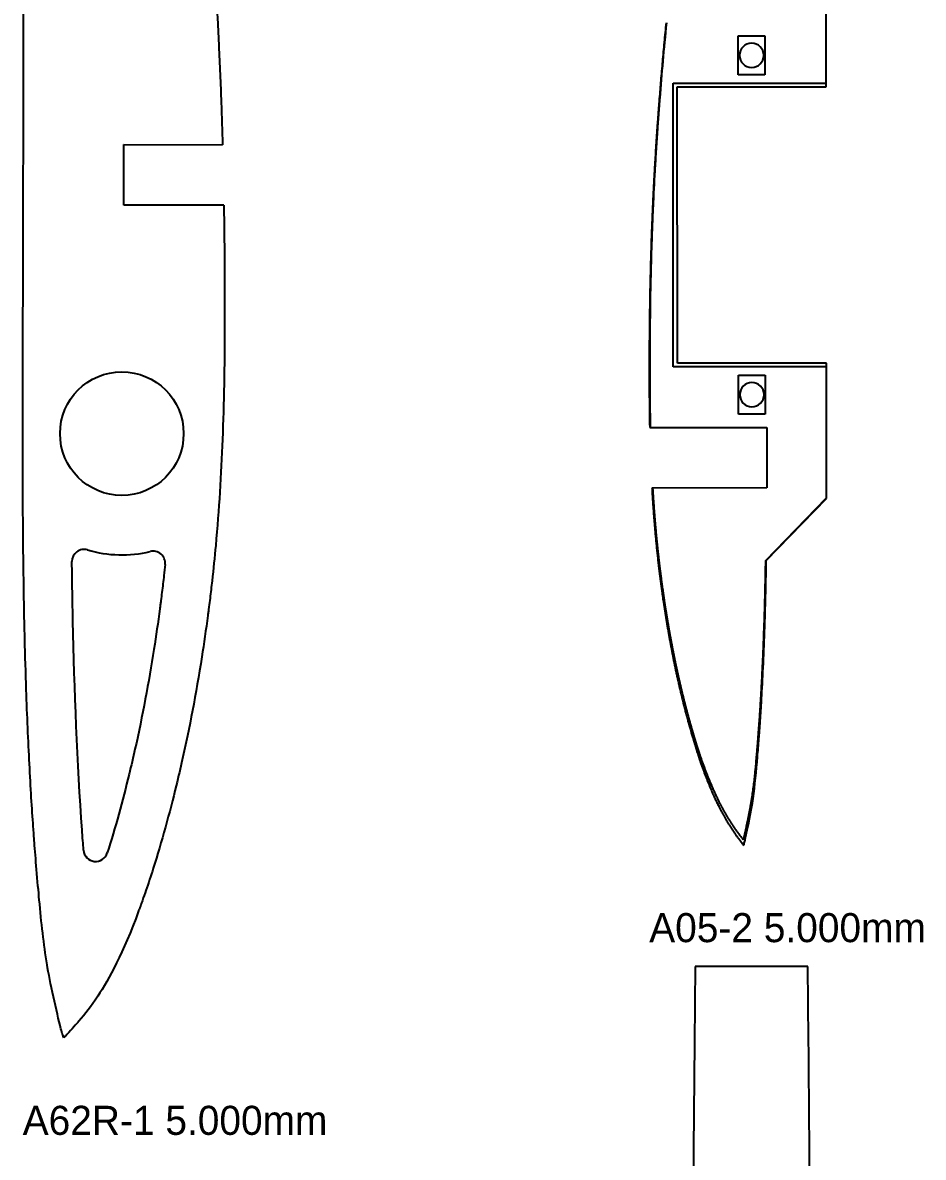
# Model space of a CAD drawing. Header units: millimetres. Extents: x 0 to 1220, y 0 to 2440.
# Drawn here: x 213.5 to 287.9, y 884.2 to 977.9 of the extents above; entities that cross this region are included whole.
import ezdxf

# ---------------------------------------------------------------- set-up
doc = ezdxf.new("R2010")
doc.units = ezdxf.units.MM
for name, color, linetype in [('CUT', 1, 'Continuous'), ('LABELS_NONCUT', 3, 'Continuous'), ('SANDING_GUIDE_NONCUT', 5, 'Continuous')]:
    doc.layers.add(name, color=color, linetype=linetype)

msp = doc.modelspace()

# ---------------------------------------------------------------- linework, layer by layer
at = {"layer": 'CUT'}
for p, q in [((279.861, 972.874, 0), (279.851, 984.331, 0)), ((272.604, 973.574, 0), (272.604, 976.774, 0)), ((272.604, 976.774, 0), (274.804, 976.774, 0)), ((274.804, 976.774, 0), (274.804, 973.574, 0)), ((267.218, 949.474, 0), (267.218, 972.874, 0)), ((267.218, 972.874, 0), (279.861, 972.874, 0)), ((274.804, 973.574, 0), (272.604, 973.574, 0)), ((221.876, 962.81, 0), (221.88, 967.81, 0)), ((221.88, 967.81, 0), (230.037, 967.804, 0)), ((230.143, 962.804, 0), (221.876, 962.81, 0)), ((279.88, 949.474, 0), (267.218, 949.474, 0)), ((279.889, 938.603, 0), (279.88, 949.474, 0)), ((272.628, 945.574, 0), (272.628, 948.774, 0)), ((272.628, 948.774, 0), (274.828, 948.774, 0)), ((274.828, 948.774, 0), (274.828, 945.574, 0)), ((274.828, 945.574, 0), (272.628, 945.574, 0)), ((265.297, 944.467, 0), (274.971, 944.475, 0)), ((274.971, 944.475, 0), (274.975, 939.475, 0)), ((274.975, 939.475, 0), (265.479, 939.467, 0)), ((274.918, 933.501, 0), (279.889, 938.603, 0)), ((269.05, 900, 0), (268.98, 893.724, 0)), ((278.359, 900, 0), (269.05, 900, 0)), ((278.409, 893.941, 0), (278.359, 900, 0)), ((268.98, 893.724, 0), (265.942, 540, 0))]:
    msp.add_line(p, q, dxfattribs=at)
msp.add_circle((221.724, 943.96), 5.1, dxfattribs=at)
for centre, radius, start, end in [((218.604, 933.411, 0), 1, 73.56494, -179.39013), ((221.724, 943.96, 0), 10, -106.47755, -76.45218), ((224.299, 933.265, 0), 1.001, -6.01935, 103.47007), ((219.566, 909.663, 0), 1, -175.49444, -17.59563)]:
    msp.add_arc(centre, radius, start, end, dxfattribs=at)
for points, knots in [([(216.93, 894.1, 0), (216.904, 894.175, 0), (216.876, 894.26, 0), (216.847, 894.351, 0), (216.801, 894.498, 0), (216.753, 894.666, 0), (216.702, 894.854, 0), (216.335, 896.223, 0), (215.784, 898.756, 0), (215.555, 900.142, 0), (215.273, 901.844, 0), (215.081, 903.625, 0), (214.911, 905.481, 0), (214.846, 906.182, 0), (214.765, 907.086, 0), (214.687, 908.003, 0), (214.62, 908.802, 0), (214.556, 909.609, 0), (214.51, 910.205, 0), (214.471, 910.724, 0), (214.445, 911.081, 0), (214.414, 911.523, 0), (214.308, 913.025, 0), (214.198, 914.766, 0), (214.098, 916.707, 0), (214, 918.6, 0), (213.911, 920.685, 0), (213.838, 922.832, 0), (213.791, 924.222, 0), (213.751, 925.635, 0), (213.717, 927.014, 0), (213.706, 927.45, 0), (213.696, 927.892, 0), (213.686, 928.361, 0), (213.657, 929.722, 0), (213.632, 931.231, 0), (213.616, 932.395, 0), (213.568, 935.824, 0), (213.546, 939.195, 0), (213.542, 942.037, 0), (213.54, 943.441, 0), (213.541, 944.582, 0), (213.543, 945.933, 0), (213.546, 947.252, 0), (213.549, 948.71, 0), (213.554, 950.302, 0), (213.56, 952.476, 0), (213.568, 954.916, 0), (213.574, 957.416, 0), (213.576, 958.182, 0), (213.578, 958.952, 0), (213.58, 959.714, 0), (213.581, 959.905, 0), (213.581, 960.095, 0), (213.581, 960.284, 0), (213.582, 960.562, 0), (213.583, 960.833, 0), (213.583, 961.147, 0), (213.584, 961.453, 0), (213.585, 961.768, 0), (213.585, 961.945, 0), (213.592, 964.93, 0), (213.599, 969.202, 0), (213.606, 973.623, 0), (213.61, 975.701, 0), (213.613, 977.599, 0), (213.617, 980.187, 0), (213.621, 982.711, 0), (213.625, 985.713, 0), (213.629, 988.102, 0), (213.631, 989.335, 0), (213.632, 990.401, 0), (213.633, 991.194, 0), (213.635, 991.967, 0), (213.635, 992.478, 0), (213.636, 992.717, 0), (213.636, 992.878, 0), (213.637, 993.182, 0), (213.637, 993.504, 0), (213.638, 993.626, 0), (213.638, 993.749, 0), (213.638, 993.869, 0), (213.639, 994.275, 0), (213.639, 994.638, 0), (213.64, 995.176, 0), (213.641, 995.701, 0), (213.643, 996.329, 0), (213.644, 997.034, 0), (213.649, 999.875, 0), (213.657, 1003.966, 0), (213.663, 1007.604, 0), (213.67, 1011.154, 0), (213.675, 1014.05, 0), (213.68, 1017.149, 0), (213.692, 1023.426, 0), (213.703, 1029.703, 0), (213.714, 1035.98, 0), (213.724, 1041.888, 0), (213.735, 1047.796, 0), (213.745, 1053.704, 0), (213.76, 1061.724, 0), (213.774, 1069.744, 0), (213.788, 1077.763, 0)], [0, 0, 0, 0, 0.021356, 0.021356, 0.021356, 0.055966, 0.055966, 0.055966, 0.307701, 0.307701, 0.307701, 0.61666, 0.61666, 0.61666, 0.73338, 0.73338, 0.73338, 0.834968, 0.834968, 0.834968, 0.923386, 0.923386, 0.923386, 1.223828, 1.223828, 1.223828, 1.517018, 1.517018, 1.517018, 1.706715, 1.706715, 1.706715, 1.766626, 1.766626, 1.766626, 1.94061, 1.94061, 1.94061, 2.452903, 2.452903, 2.452903, 2.70592, 2.70592, 2.70592, 2.952832, 2.952832, 2.952832, 3.289939, 3.289939, 3.289939, 3.393281, 3.393281, 3.393281, 3.419112, 3.419112, 3.419112, 3.457079, 3.457079, 3.457079, 3.494128, 3.494128, 3.494128, 4.11946, 4.11946, 4.11946, 4.413497, 4.413497, 4.413497, 4.700438, 4.700438, 4.700438, 4.848526, 4.848526, 4.848526, 4.99304, 4.99304, 4.99304, 5.09043, 5.09043, 5.09043, 5.127094, 5.127094, 5.127094, 5.251679, 5.251679, 5.251679, 5.373256, 5.373256, 5.373256, 5.863286, 5.863286, 5.863286, 6.34149, 6.34149, 6.34149, 7.310095, 7.310095, 7.310095, 8.221764, 8.221764, 8.221764, 9.459284, 9.459284, 9.459284, 9.459284]), ([(227.654, 1001.206, 0), (228.004, 998.08, 0), (228.319, 995.008, 0), (228.669, 991.198, 0), (228.751, 990.264, 0), (229.076, 986.435, 0), (229.301, 983.369, 0), (229.569, 979.027, 0), (229.65, 977.557, 0), (229.803, 974.43, 0), (229.871, 972.841, 0), (229.97, 970.098, 0), (230.006, 968.935, 0), (230.037, 967.804, 0)], [0, 0, 0, 0, 0.273528, 0.273528, 0.361862, 0.361862, 0.618389, 0.618389, 0.759497, 0.759497, 0.8972, 0.8972, 1, 1, 1, 1]), ([(266.647, 977.868, 0), (266.593, 977.327, 0), (266.488, 976.248, 0), (266.342, 974.661, 0), (266.207, 973.099, 0), (266.126, 972.101, 0), (266.086, 971.583, 0), (266.086, 971.579, 0), (266.085, 971.571, 0), (266.084, 971.559, 0), (266.082, 971.531, 0), (266.079, 971.49, 0), (266.075, 971.442, 0), (266.07, 971.377, 0), (266.063, 971.296, 0), (266.053, 971.166, 0), (266.043, 971.035, 0), (266.033, 970.904, 0), (266.018, 970.707, 0), (266.001, 970.475, 0), (265.981, 970.208, 0), (265.966, 970.007, 0), (265.952, 969.805, 0), (265.932, 969.535, 0), (265.898, 969.061, 0), (265.852, 968.381, 0), (265.798, 967.563, 0), (265.747, 966.75, 0), (265.708, 966.079, 0), (265.678, 965.55, 0), (265.663, 965.288, 0), (265.63, 964.671, 0), (265.6, 964.09, 0), (265.565, 963.367, 0), (265.548, 963.003, 0), (265.531, 962.634, 0), (265.51, 962.14, 0), (265.491, 961.702, 0), (265.476, 961.326, 0), (265.47, 961.169, 0), (265.465, 961.043, 0), (265.461, 960.917, 0), (265.452, 960.696, 0), (265.441, 960.381, 0), (265.43, 960.065, 0), (265.421, 959.812, 0), (265.415, 959.623, 0), (265.409, 959.465, 0), (265.406, 959.355, 0), (265.404, 959.3, 0), (265.403, 959.268, 0), (265.403, 959.252, 0), (265.378, 958.465, 0), (265.336, 956.928, 0), (265.294, 954.718, 0), (265.266, 952.409, 0), (265.258, 950.89, 0), (265.255, 949.71, 0), (265.254, 948.771, 0), (265.257, 947.892, 0), (265.266, 946.451, 0), (265.277, 945.453, 0), (265.297, 944.467, 0)], [0, 0, 0, 0, 0.04775, 0.095499, 0.143249, 0.190999, 0.190999, 0.191372, 0.191372, 0.191745, 0.192491, 0.193983, 0.195475, 0.196968, 0.199952, 0.202936, 0.208905, 0.211889, 0.214874, 0.226811, 0.23278, 0.238749, 0.244717, 0.250686, 0.262623, 0.286498, 0.310373, 0.334248, 0.358123, 0.37006, 0.381998, 0.381998, 0.426436, 0.437546, 0.448655, 0.459765, 0.470875, 0.493094, 0.498649, 0.504203, 0.506981, 0.509758, 0.515313, 0.526423, 0.537532, 0.543087, 0.548642, 0.554197, 0.556974, 0.558363, 0.559057, 0.559751, 0.559751, 0.628372, 0.696993, 0.765614, 0.834235, 0.834235, 0.873274, 0.912314, 0.912314, 1, 1, 1, 1]), ([(230.143, 962.804, 0), (230.174, 960.854, 0), (230.193, 958.881, 0), (230.206, 956.278, 0), (230.209, 955.524, 0), (230.211, 954.077, 0), (230.21, 953.395, 0), (230.196, 949.573, 0), (230.145, 946.455, 0), (229.974, 942.026, 0), (229.904, 940.612, 0), (229.72, 937.693, 0), (229.607, 936.219, 0), (229.381, 933.764, 0), (229.281, 932.789, 0), (229.117, 931.335, 0), (229.06, 930.854, 0), (228.972, 930.137, 0), (228.942, 929.901, 0), (228.897, 929.547, 0), (228.882, 929.431, 0), (228.851, 929.201, 0), (228.836, 929.084, 0), (228.663, 927.79, 0), (228.497, 926.648, 0), (227.84, 922.477, 0), (227.294, 919.641, 0), (226.562, 916.374, 0), (226.398, 915.669, 0), (225.679, 912.716, 0), (224.998, 910.246, 0), (224.116, 907.469, 0), (223.913, 906.853, 0), (223.617, 905.989, 0), (223.52, 905.713, 0), (223.378, 905.314, 0), (223.332, 905.185, 0), (223.263, 904.995, 0), (223.241, 904.933, 0), (223.207, 904.841, 0), (223.201, 904.825, 0), (223.163, 904.722, 0), (223.131, 904.634, 0), (221.819, 901.088, 0), (220.69, 898.977, 0), (219.185, 896.694, 0), (218.689, 896.072, 0), (217.973, 895.244, 0), (217.61, 894.825, 0), (217.101, 894.28, 0), (217.017, 894.19, 0), (216.93, 894.1, 0)], [0, 0, 0, 0, 0.082684, 0.082684, 0.111898, 0.111898, 0.140407, 0.140407, 0.269169, 0.269169, 0.332764, 0.332764, 0.394823, 0.394823, 0.43539, 0.43539, 0.455425, 0.455425, 0.46532, 0.46532, 0.470208, 0.470208, 0.474977, 0.474977, 0.520301, 0.520301, 0.644833, 0.644833, 0.677058, 0.677058, 0.770641, 0.770641, 0.798827, 0.798827, 0.812748, 0.812748, 0.819623, 0.819623, 0.823019, 0.823019, 0.824696, 0.824696, 0.826333, 0.826333, 0.919885, 0.919885, 0.974185, 0.974185, 0.995743, 0.995743, 1, 1, 1, 1]), ([(265.479, 939.467, 0), (265.483, 939.397, 0), (265.491, 939.256, 0), (265.503, 939.044, 0), (265.516, 938.831, 0), (265.529, 938.617, 0), (265.543, 938.403, 0), (265.557, 938.188, 0), (265.571, 937.972, 0), (265.586, 937.756, 0), (265.602, 937.54, 0), (265.618, 937.323, 0), (265.634, 937.106, 0), (265.651, 936.888, 0), (265.669, 936.67, 0), (265.687, 936.452, 0), (265.705, 936.233, 0), (265.718, 936.087, 0), (265.731, 935.938, 0), (265.744, 935.786, 0), (265.765, 935.557, 0), (265.787, 935.329, 0), (265.808, 935.1, 0), (265.831, 934.871, 0), (265.854, 934.642, 0), (265.877, 934.413, 0), (265.902, 934.184, 0), (265.926, 933.955, 0), (265.951, 933.727, 0), (265.977, 933.498, 0), (266.003, 933.27, 0), (266.03, 933.042, 0), (266.057, 932.814, 0), (266.085, 932.585, 0), (266.104, 932.437, 0), (266.125, 932.265, 0), (266.149, 932.082, 0), (266.184, 931.808, 0), (266.22, 931.537, 0), (266.251, 931.312, 0), (266.276, 931.132, 0), (266.301, 930.953, 0), (266.332, 930.73, 0), (266.37, 930.464, 0), (266.396, 930.288, 0), (266.418, 930.14, 0), (266.436, 930.019, 0), (266.463, 929.839, 0), (266.49, 929.66, 0), (266.518, 929.481, 0), (266.546, 929.303, 0), (266.574, 929.126, 0), (266.602, 928.949, 0), (266.63, 928.773, 0), (266.659, 928.598, 0), (266.688, 928.423, 0), (266.717, 928.25, 0), (266.746, 928.077, 0), (266.776, 927.904, 0), (266.805, 927.733, 0), (266.835, 927.562, 0), (266.865, 927.392, 0), (266.895, 927.222, 0), (266.926, 927.054, 0), (266.956, 926.886, 0), (266.987, 926.718, 0), (267.018, 926.552, 0), (267.049, 926.386, 0), (267.08, 926.221, 0), (267.112, 926.057, 0), (267.144, 925.894, 0), (267.175, 925.731, 0), (267.207, 925.569, 0), (267.239, 925.408, 0), (267.271, 925.248, 0), (267.304, 925.088, 0), (267.336, 924.93, 0), (267.358, 924.824, 0), (267.374, 924.745, 0), (267.385, 924.692, 0), (267.407, 924.587, 0), (267.435, 924.453, 0), (267.47, 924.29, 0), (267.506, 924.124, 0), (267.542, 923.956, 0), (267.574, 923.814, 0), (267.599, 923.699, 0), (267.625, 923.584, 0), (267.658, 923.438, 0), (267.698, 923.261, 0), (267.739, 923.083, 0), (267.78, 922.904, 0), (267.823, 922.723, 0), (267.866, 922.541, 0), (267.91, 922.359, 0), (267.955, 922.175, 0), (268, 921.992, 0), (268.046, 921.807, 0), (268.092, 921.623, 0), (268.139, 921.438, 0), (268.186, 921.254, 0), (268.234, 921.07, 0), (268.282, 920.886, 0), (268.331, 920.703, 0), (268.38, 920.52, 0), (268.429, 920.339, 0), (268.47, 920.188, 0), (268.504, 920.068, 0), (268.537, 919.949, 0), (268.578, 919.8, 0), (268.628, 919.623, 0), (268.679, 919.447, 0), (268.729, 919.273, 0), (268.762, 919.158, 0), (268.794, 919.05, 0), (268.823, 918.949, 0), (268.861, 918.824, 0), (268.89, 918.725, 0), (268.92, 918.626, 0), (268.944, 918.546, 0), (268.962, 918.485, 0), (268.968, 918.467, 0), (268.973, 918.449, 0), (268.979, 918.431, 0), (268.984, 918.413, 0), (268.991, 918.389, 0), (269.004, 918.346, 0), (269.023, 918.286, 0), (269.045, 918.215, 0), (269.063, 918.155, 0), (269.078, 918.108, 0), (269.086, 918.082, 0), (269.091, 918.064, 0), (269.095, 918.052, 0), (269.101, 918.032, 0), (269.108, 918.011, 0), (269.113, 917.995, 0), (269.114, 917.99, 0), (269.116, 917.984, 0), (269.118, 917.978, 0), (269.12, 917.972, 0), (269.122, 917.966, 0), (269.124, 917.959, 0), (269.128, 917.947, 0), (269.145, 917.892, 0), (269.175, 917.794, 0), (269.211, 917.68, 0), (269.235, 917.607, 0), (269.245, 917.574, 0), (269.252, 917.551, 0), (269.26, 917.529, 0), (269.267, 917.507, 0), (269.272, 917.49, 0), (269.277, 917.474, 0), (269.283, 917.457, 0), (269.288, 917.44, 0), (269.295, 917.418, 0), (269.302, 917.396, 0), (269.309, 917.374, 0), (269.314, 917.358, 0), (269.32, 917.342, 0), (269.324, 917.328, 0), (269.327, 917.319, 0), (269.329, 917.313, 0), (269.332, 917.305, 0), (269.337, 917.287, 0), (269.344, 917.266, 0), (269.35, 917.249, 0), (269.352, 917.242, 0), (269.353, 917.239, 0), (269.354, 917.236, 0), (269.355, 917.232, 0), (269.358, 917.224, 0), (269.362, 917.212, 0), (269.366, 917.2, 0), (269.368, 917.192, 0), (269.37, 917.186, 0), (269.372, 917.182, 0), (269.373, 917.178, 0), (269.374, 917.175, 0), (269.375, 917.172, 0), (269.376, 917.168, 0), (269.377, 917.164, 0), (269.379, 917.16, 0), (269.38, 917.154, 0), (269.382, 917.15, 0), (269.383, 917.146, 0), (269.384, 917.145, 0), (269.384, 917.144, 0), (269.384, 917.143, 0), (269.385, 917.142, 0), (269.385, 917.139, 0), (269.386, 917.137, 0), (269.387, 917.135, 0), (269.387, 917.135, 0), (269.387, 917.134, 0), (269.387, 917.134, 0), (269.387, 917.133, 0), (269.388, 917.132, 0), (269.388, 917.132, 0), (269.388, 917.132, 0), (269.388, 917.132, 0), (269.388, 917.132, 0), (269.388, 917.132, 0), (269.388, 917.132, 0), (269.388, 917.132, 0), (269.402, 917.09, 0), (269.428, 917.01, 0), (269.445, 916.956, 0), (269.481, 916.855, 0), (269.53, 916.714, 0), (269.598, 916.521, 0), (269.7, 916.239, 0), (269.801, 915.967, 0), (269.884, 915.748, 0), (269.95, 915.577, 0), (270.015, 915.409, 0), (270.097, 915.205, 0), (270.193, 914.968, 0), (270.288, 914.74, 0), (270.382, 914.52, 0), (270.474, 914.307, 0), (270.566, 914.102, 0), (270.656, 913.904, 0), (270.745, 913.713, 0), (270.833, 913.529, 0), (270.92, 913.351, 0), (270.977, 913.237, 0), (271.024, 913.145, 0), (271.06, 913.073, 0), (271.115, 912.967, 0), (271.169, 912.864, 0), (271.222, 912.764, 0), (271.275, 912.665, 0), (271.327, 912.569, 0), (271.379, 912.475, 0), (271.413, 912.414, 0), (271.45, 912.348, 0), (271.49, 912.277, 0), (271.549, 912.174, 0), (271.608, 912.073, 0), (271.666, 911.974, 0), (271.724, 911.877, 0), (271.782, 911.783, 0), (271.839, 911.69, 0), (271.895, 911.599, 0), (271.952, 911.51, 0), (272.008, 911.422, 0), (272.064, 911.335, 0), (272.12, 911.249, 0), (272.177, 911.165, 0), (272.233, 911.081, 0), (272.289, 910.998, 0), (272.327, 910.942, 0), (272.376, 910.871, 0), (272.446, 910.772, 0), (272.58, 910.593, 0), (272.736, 910.391, 0), (272.851, 910.247, 0), (272.959, 910.116, 0), (273.007, 910.058, 0), (273.055, 910, 0)], [0, 0, 0, 0, 0.007042, 0.014084, 0.021126, 0.028168, 0.03521, 0.042252, 0.049294, 0.056336, 0.063378, 0.07042, 0.077462, 0.084504, 0.091546, 0.098588, 0.10563, 0.112672, 0.112672, 0.120018, 0.127363, 0.134708, 0.142053, 0.149398, 0.156744, 0.164089, 0.171434, 0.178779, 0.186124, 0.19347, 0.200815, 0.20816, 0.215505, 0.222851, 0.230196, 0.230196, 0.238503, 0.24681, 0.255117, 0.263424, 0.267577, 0.271731, 0.280038, 0.288345, 0.296652, 0.296652, 0.302358, 0.308064, 0.31377, 0.319476, 0.325182, 0.330888, 0.336594, 0.3423, 0.348006, 0.353712, 0.359418, 0.365124, 0.37083, 0.376536, 0.382242, 0.387948, 0.393654, 0.39936, 0.405066, 0.410772, 0.416478, 0.422184, 0.42789, 0.433596, 0.439302, 0.445008, 0.450714, 0.45642, 0.462126, 0.467832, 0.473538, 0.479244, 0.479244, 0.482127, 0.485009, 0.490773, 0.496538, 0.502302, 0.508067, 0.513831, 0.516713, 0.519596, 0.52536, 0.531125, 0.536889, 0.542653, 0.548418, 0.554182, 0.559947, 0.565711, 0.571476, 0.57724, 0.583005, 0.588769, 0.594534, 0.600298, 0.606063, 0.611827, 0.617592, 0.623356, 0.62912, 0.632003, 0.634885, 0.640649, 0.646414, 0.652178, 0.657943, 0.663707, 0.663707, 0.668811, 0.673914, 0.676466, 0.679018, 0.684121, 0.684759, 0.685397, 0.686035, 0.686673, 0.687311, 0.687949, 0.689225, 0.691777, 0.694328, 0.69688, 0.698156, 0.699432, 0.699751, 0.70007, 0.700708, 0.701984, 0.702303, 0.702462, 0.702622, 0.702941, 0.7031, 0.70326, 0.703579, 0.703898, 0.704536, 0.709639, 0.714743, 0.717294, 0.717932, 0.71857, 0.719846, 0.720484, 0.721122, 0.72176, 0.722398, 0.723036, 0.723674, 0.72495, 0.725588, 0.726226, 0.726864, 0.727502, 0.727821, 0.72798, 0.728139, 0.728777, 0.730053, 0.730691, 0.730771, 0.730851, 0.73101, 0.73117, 0.731329, 0.731967, 0.732605, 0.732765, 0.732924, 0.733243, 0.733323, 0.733403, 0.733562, 0.733721, 0.733881, 0.73404, 0.7342, 0.734519, 0.734599, 0.734639, 0.734658, 0.734678, 0.734758, 0.734838, 0.734997, 0.735007, 0.735017, 0.735037, 0.735077, 0.735117, 0.735122, 0.735127, 0.735132, 0.735137, 0.735147, 0.735152, 0.735157, 0.735157, 0.735157, 0.74026, 0.742812, 0.745364, 0.745364, 0.751836, 0.758309, 0.764781, 0.771254, 0.77449, 0.777726, 0.784199, 0.790671, 0.797144, 0.803616, 0.810089, 0.816561, 0.823034, 0.829506, 0.835979, 0.842451, 0.848924, 0.848924, 0.853125, 0.857326, 0.861527, 0.865728, 0.869929, 0.87413, 0.878331, 0.882532, 0.882532, 0.887508, 0.892484, 0.89746, 0.902436, 0.907412, 0.912389, 0.917365, 0.922341, 0.927317, 0.932293, 0.937269, 0.942245, 0.947221, 0.952197, 0.957173, 0.962149, 0.962149, 0.970051, 0.977954, 0.985856, 0.993759, 0.993759, 1, 1, 1, 1]), ([(218.57, 909.584, 0), (218.548, 909.868, 0), (218.527, 910.132, 0), (218.509, 910.373, 0), (218.483, 910.718, 0), (218.461, 911.014, 0), (218.444, 911.247, 0), (218.051, 916.638, 0), (217.802, 923.004, 0), (217.685, 928.463, 0), (217.65, 930.09, 0), (217.624, 931.722, 0), (217.604, 933.4, 0)], [0, 0, 0, 0, 0.021903, 0.021903, 0.021903, 0.053285, 0.053285, 0.053285, 0.78291, 0.78291, 0.78291, 1, 1, 1, 1]), ([(273.055, 910, 0), (273.07, 910.054, 0), (273.086, 910.113, 0), (273.128, 910.277, 0), (273.155, 910.389, 0), (273.389, 911.409, 0), (273.692, 912.935, 0), (273.981, 914.956, 0), (274.092, 916.112, 0), (274.225, 917.745, 0), (274.28, 918.416, 0), (274.343, 919.243, 0), (274.372, 919.643, 0), (274.399, 920.022, 0), (274.429, 920.465, 0), (274.456, 920.887, 0), (274.503, 921.652, 0), (274.584, 923.048, 0), (274.696, 925.322, 0), (274.77, 927.345, 0), (274.809, 928.595, 0), (274.819, 928.923, 0), (274.843, 929.796, 0), (274.86, 930.458, 0), (274.889, 931.77, 0), (274.906, 932.67, 0), (274.918, 933.501, 0)], [0, 0, 0, 0, 0.011363, 0.011363, 0.029779, 0.029779, 0.163726, 0.163726, 0.328122, 0.328122, 0.388007, 0.402978, 0.417949, 0.43292, 0.447891, 0.477833, 0.507776, 0.56766, 0.687429, 0.807198, 0.807198, 0.832433, 0.84505, 0.908135, 0.908135, 1, 1, 1, 1]), ([(225.295, 933.16, 0), (225.263, 932.862, 0), (225.231, 932.564, 0), (225.197, 932.264, 0), (225.144, 931.799, 0), (225.089, 931.333, 0), (225.031, 930.864, 0), (225.003, 930.635, 0), (224.974, 930.405, 0), (224.944, 930.174, 0), (224.93, 930.061, 0), (224.915, 929.948, 0), (224.9, 929.834, 0), (224.885, 929.72, 0), (224.87, 929.606, 0), (224.855, 929.491, 0), (224.708, 928.393, 0), (224.547, 927.283, 0), (224.37, 926.157, 0), (223.944, 923.451, 0), (223.422, 920.657, 0), (222.809, 917.92, 0), (222.654, 917.23, 0), (222.494, 916.543, 0), (222.327, 915.858, 0), (221.788, 913.642, 0), (221.186, 911.462, 0), (220.52, 909.36, 0)], [0, 0, 0, 0, 0.03921, 0.03921, 0.03921, 0.100061, 0.100061, 0.100061, 0.129828, 0.129828, 0.129828, 0.144448, 0.144448, 0.144448, 0.159178, 0.159178, 0.159178, 0.29996, 0.29996, 0.29996, 0.638496, 0.638496, 0.638496, 0.72378, 0.72378, 0.72378, 1, 1, 1, 1]), ([(280.27, 659.35, 0), (280.243, 662.795, 0), (280.19, 669.56, 0), (280.113, 679.34, 0), (280.039, 688.751, 0), (279.98, 696.285, 0), (279.934, 702.128, 0), (279.901, 706.417, 0), (279.868, 710.615, 0), (279.841, 714.036, 0), (279.824, 716.222, 0), (279.816, 717.224, 0), (279.813, 717.64, 0), (279.81, 717.972, 0), (279.807, 718.388, 0), (279.801, 719.075, 0), (279.794, 720.076, 0), (279.781, 721.661, 0), (279.766, 723.638, 0), (279.747, 725.993, 0), (279.722, 729.116, 0), (279.692, 732.983, 0), (279.656, 737.567, 0), (279.626, 741.339, 0), (279.603, 744.329, 0), (279.585, 746.557, 0), (279.571, 748.402, 0), (279.559, 749.87, 0), (279.551, 750.968, 0), (279.543, 751.881, 0), (279.538, 752.516, 0), (279.536, 752.836, 0), (279.535, 752.992, 0), (279.534, 753.088, 0), (279.532, 753.303, 0), (279.53, 753.596, 0), (279.526, 754.139, 0), (279.52, 754.811, 0), (279.514, 755.619, 0), (279.506, 756.697, 0), (279.495, 758.044, 0), (279.478, 760.199, 0), (279.457, 762.892, 0), (279.431, 766.125, 0), (279.406, 769.357, 0), (279.381, 772.59, 0), (279.355, 775.822, 0), (279.334, 778.516, 0), (279.317, 780.671, 0), (279.305, 782.287, 0), (279.292, 783.903, 0), (279.281, 785.25, 0), (279.273, 786.328, 0), (279.267, 787.136, 0), (279.26, 787.944, 0), (279.255, 788.617, 0), (279.251, 789.157, 0), (279.248, 789.559, 0), (279.245, 789.901, 0), (279.243, 790.127, 0), (279.242, 790.249, 0), (279.242, 790.287, 0), (279.241, 790.358, 0), (279.24, 790.531, 0), (279.238, 790.754, 0), (279.235, 791.124, 0), (279.232, 791.582, 0), (279.227, 792.133, 0), (279.222, 792.868, 0), (279.214, 793.787, 0), (279.203, 795.258, 0), (279.188, 797.099, 0), (279.171, 799.309, 0), (279.154, 801.521, 0), (279.13, 804.474, 0), (279.101, 808.169, 0), (279.066, 812.612, 0), (279.031, 817.062, 0), (278.96, 825.979, 0), (278.852, 839.415, 0), (278.707, 857.456, 0), (278.559, 875.624, 0), (278.459, 887.821, 0), (278.409, 893.941, 0)], [0, 0, 0, 0, 0.0625, 0.125, 0.1875, 0.25, 0.28125, 0.3125, 0.34375, 0.375, 0.390625, 0.394531, 0.398438, 0.400391, 0.402344, 0.40625, 0.414062, 0.421875, 0.4375, 0.453125, 0.46875, 0.5, 0.53125, 0.5625, 0.578125, 0.59375, 0.609375, 0.617188, 0.625, 0.632812, 0.636719, 0.638672, 0.639648, 0.640137, 0.640625, 0.642578, 0.644531, 0.648438, 0.652344, 0.65625, 0.664062, 0.671875, 0.6875, 0.703125, 0.71875, 0.734375, 0.75, 0.765625, 0.773438, 0.78125, 0.789062, 0.796875, 0.800781, 0.804688, 0.808594, 0.8125, 0.814453, 0.816406, 0.818359, 0.819336, 0.819824, 0.819946, 0.820068, 0.820312, 0.820801, 0.821289, 0.822266, 0.823242, 0.824219, 0.826172, 0.828125, 0.832031, 0.835938, 0.839844, 0.84375, 0.851562, 0.859375, 0.867188, 0.875, 0.90625, 0.9375, 0.96875, 1, 1, 1, 1])]:
    msp.add_open_spline(points, degree=3, knots=knots, dxfattribs=at)
at = {"layer": 'SANDING_GUIDE_NONCUT'}
for points in [[(279.861, 972.579), (279.851, 984.331)], [(266.674, 977.868), (266.634, 977.467), (266.595, 977.067), (266.557, 976.669), (266.519, 976.272), (266.482, 975.875), (266.445, 975.479), (266.409, 975.086), (266.374, 974.694), (266.34, 974.304), (266.306, 973.916), (266.273, 973.53), (266.241, 973.149), (266.209, 972.77), (266.179, 972.394), (266.148, 972.016), (266.118, 971.636), (266.118, 971.633), (266.118, 971.63), (266.118, 971.627), (266.117, 971.624), (266.117, 971.621), (266.117, 971.618), (266.117, 971.615), (266.117, 971.612), (266.116, 971.606), (266.116, 971.6), (266.115, 971.594), (266.115, 971.588), (266.114, 971.576), (266.113, 971.564), (266.112, 971.552), (266.111, 971.54), (266.11, 971.528), (266.109, 971.516), (266.108, 971.504), (266.107, 971.492), (266.106, 971.479), (266.105, 971.467), (266.104, 971.455), (266.103, 971.443), (266.102, 971.419), (266.1, 971.395), (266.098, 971.371), (266.096, 971.347), (266.094, 971.322), (266.092, 971.298), (266.09, 971.274), (266.088, 971.25), (266.085, 971.201), (266.081, 971.153), (266.077, 971.104), (266.073, 971.055), (266.072, 971.031), (266.07, 971.006), (266.068, 970.982), (266.066, 970.957), (266.064, 970.933), (266.062, 970.908), (266.06, 970.884), (266.059, 970.859), (266.051, 970.761), (266.044, 970.662), (266.036, 970.563), (266.029, 970.464), (266.025, 970.414), (266.022, 970.365), (266.018, 970.315), (266.014, 970.265), (266.011, 970.215), (266.007, 970.165), (266.003, 970.116), (266, 970.066), (265.996, 970.016), (265.992, 969.965), (265.989, 969.915), (265.985, 969.865), (265.981, 969.815), (265.978, 969.765), (265.974, 969.715), (265.971, 969.664), (265.963, 969.564), (265.956, 969.463), (265.949, 969.362), (265.942, 969.261), (265.928, 969.059), (265.914, 968.856), (265.9, 968.653), (265.886, 968.45), (265.873, 968.247), (265.86, 968.044), (265.846, 967.842), (265.833, 967.639), (265.821, 967.437), (265.808, 967.235), (265.795, 967.033), (265.783, 966.832), (265.771, 966.631), (265.759, 966.431), (265.747, 966.232), (265.736, 966.033), (265.73, 965.934), (265.725, 965.836), (265.719, 965.737), (265.714, 965.639), (265.708, 965.541), (265.703, 965.443), (265.697, 965.345), (265.692, 965.248), (265.673, 964.889), (265.655, 964.535), (265.637, 964.183), (265.619, 963.828), (265.615, 963.739), (265.611, 963.649), (265.606, 963.559), (265.602, 963.469), (265.598, 963.379), (265.594, 963.289), (265.589, 963.198), (265.585, 963.107), (265.581, 963.016), (265.577, 962.924), (265.573, 962.833), (265.569, 962.741), (265.565, 962.649), (265.561, 962.557), (265.557, 962.465), (265.553, 962.373), (265.545, 962.187), (265.537, 962.002), (265.529, 961.816), (265.522, 961.629), (265.52, 961.582), (265.518, 961.535), (265.516, 961.489), (265.514, 961.442), (265.512, 961.395), (265.51, 961.348), (265.509, 961.301), (265.507, 961.255), (265.506, 961.231), (265.505, 961.208), (265.504, 961.184), (265.503, 961.161), (265.502, 961.137), (265.501, 961.114), (265.501, 961.09), (265.5, 961.067), (265.498, 961.02), (265.496, 960.973), (265.494, 960.926), (265.493, 960.879), (265.489, 960.785), (265.486, 960.691), (265.482, 960.597), (265.479, 960.503), (265.475, 960.409), (265.472, 960.315), (265.469, 960.221), (265.466, 960.126), (265.464, 960.079), (265.462, 960.032), (265.461, 959.985), (265.459, 959.938), (265.458, 959.891), (265.456, 959.844), (265.454, 959.797), (265.453, 959.75), (265.451, 959.703), (265.45, 959.656), (265.448, 959.609), (265.447, 959.562), (265.446, 959.539), (265.445, 959.515), (265.444, 959.492), (265.444, 959.468), (265.443, 959.456), (265.443, 959.445), (265.443, 959.433), (265.442, 959.421), (265.442, 959.415), (265.442, 959.409), (265.442, 959.404), (265.441, 959.398), (265.441, 959.392), (265.441, 959.386), (265.441, 959.38), (265.441, 959.374), (265.423, 958.796), (265.407, 958.222), (265.392, 957.653), (265.378, 957.089), (265.366, 956.531), (265.355, 955.975), (265.345, 955.42), (265.336, 954.861), (265.328, 954.297), (265.32, 953.729), (265.314, 953.159), (265.309, 952.589), (265.304, 952.02), (265.301, 951.454), (265.298, 950.889), (265.296, 950.327), (265.296, 950.001), (265.295, 949.665), (265.295, 949.325), (265.295, 948.984), (265.296, 948.648), (265.297, 948.316), (265.298, 947.986), (265.3, 947.656), (265.306, 946.855), (265.315, 946.056), (265.326, 945.259), (265.341, 944.467)], [(273.704, 976.174), (273.503, 976.154), (273.315, 976.096), (273.145, 976.003), (272.997, 975.881), (272.875, 975.733), (272.783, 975.563), (272.725, 975.376), (272.704, 975.174), (272.725, 974.973), (272.783, 974.785), (272.875, 974.615), (272.997, 974.467), (273.145, 974.345), (273.315, 974.253), (273.503, 974.195), (273.704, 974.174), (273.906, 974.195), (274.094, 974.253), (274.263, 974.345), (274.411, 974.467), (274.534, 974.615), (274.626, 974.785), (274.684, 974.973), (274.704, 975.174), (274.684, 975.376), (274.626, 975.563), (274.534, 975.733), (274.411, 975.881), (274.263, 976.003), (274.094, 976.096), (273.906, 976.154), (273.704, 976.174)], [(267.556, 972.569), (279.861, 972.579)], [(267.575, 949.769), (267.556, 972.569)], [(279.88, 949.779), (267.575, 949.769)], [(279.889, 938.628), (279.88, 949.779)], [(273.728, 948.174), (273.526, 948.154), (273.338, 948.096), (273.168, 948.003), (273.02, 947.881), (272.898, 947.733), (272.806, 947.563), (272.748, 947.376), (272.728, 947.174), (272.748, 946.973), (272.806, 946.785), (272.898, 946.615), (273.02, 946.467), (273.168, 946.345), (273.338, 946.253), (273.526, 946.195), (273.728, 946.174), (273.929, 946.195), (274.117, 946.253), (274.287, 946.345), (274.435, 946.467), (274.557, 946.615), (274.649, 946.785), (274.707, 946.973), (274.728, 947.174), (274.707, 947.376), (274.649, 947.563), (274.557, 947.733), (274.435, 947.881), (274.287, 948.003), (274.117, 948.096), (273.929, 948.154), (273.728, 948.174)], [(265.341, 944.467), (274.971, 944.475)], [(274.971, 944.475), (274.975, 939.475)], [(274.975, 939.475), (265.532, 939.467)], [(265.532, 939.467), (265.535, 939.427), (265.537, 939.387), (265.539, 939.346), (265.542, 939.306), (265.545, 939.253), (265.548, 939.2), (265.551, 939.147), (265.554, 939.094), (265.558, 939.041), (265.561, 938.988), (265.564, 938.935), (265.567, 938.882), (265.571, 938.829), (265.574, 938.776), (265.578, 938.723), (265.581, 938.669), (265.584, 938.616), (265.588, 938.563), (265.591, 938.509), (265.595, 938.456), (265.599, 938.402), (265.602, 938.349), (265.606, 938.295), (265.609, 938.242), (265.613, 938.188), (265.617, 938.135), (265.621, 938.081), (265.624, 938.027), (265.628, 937.973), (265.632, 937.92), (265.636, 937.866), (265.64, 937.812), (265.644, 937.758), (265.648, 937.705), (265.652, 937.651), (265.656, 937.597), (265.66, 937.543), (265.664, 937.489), (265.668, 937.435), (265.672, 937.381), (265.676, 937.327), (265.68, 937.273), (265.685, 937.219), (265.689, 937.165), (265.693, 937.111), (265.697, 937.056), (265.702, 937.002), (265.706, 936.948), (265.711, 936.894), (265.715, 936.84), (265.719, 936.786), (265.724, 936.731), (265.728, 936.677), (265.733, 936.623), (265.738, 936.568), (265.742, 936.514), (265.747, 936.46), (265.752, 936.406), (265.756, 936.351), (265.761, 936.297), (265.766, 936.24), (265.771, 936.183), (265.776, 936.127), (265.781, 936.07), (265.786, 936.013), (265.791, 935.956), (265.797, 935.9), (265.802, 935.843), (265.807, 935.786), (265.812, 935.729), (265.818, 935.672), (265.823, 935.616), (265.828, 935.559), (265.834, 935.502), (265.839, 935.445), (265.845, 935.388), (265.85, 935.331), (265.856, 935.275), (265.861, 935.218), (265.867, 935.161), (265.873, 935.104), (265.878, 935.047), (265.884, 934.99), (265.89, 934.933), (265.896, 934.877), (265.901, 934.82), (265.907, 934.763), (265.913, 934.706), (265.919, 934.649), (265.925, 934.592), (265.931, 934.535), (265.937, 934.479), (265.943, 934.422), (265.949, 934.365), (265.955, 934.308), (265.962, 934.251), (265.968, 934.195), (265.974, 934.138), (265.98, 934.081), (265.986, 934.024), (265.993, 933.967), (265.999, 933.911), (266.006, 933.854), (266.012, 933.797), (266.018, 933.741), (266.025, 933.684), (266.031, 933.627), (266.038, 933.57), (266.045, 933.514), (266.051, 933.457), (266.058, 933.4), (266.065, 933.344), (266.071, 933.287), (266.078, 933.231), (266.085, 933.174), (266.092, 933.118), (266.098, 933.061), (266.105, 933.004), (266.112, 932.948), (266.119, 932.892), (266.126, 932.836), (266.133, 932.779), (266.14, 932.722), (266.148, 932.663), (266.156, 932.595), (266.165, 932.526), (266.174, 932.458), (266.182, 932.39), (266.191, 932.322), (266.2, 932.254), (266.209, 932.187), (266.218, 932.119), (266.227, 932.051), (266.236, 931.984), (266.244, 931.917), (266.253, 931.849), (266.263, 931.782), (266.272, 931.715), (266.281, 931.648), (266.29, 931.581), (266.294, 931.547), (266.299, 931.514), (266.304, 931.48), (266.308, 931.447), (266.313, 931.414), (266.317, 931.38), (266.322, 931.347), (266.327, 931.314), (266.336, 931.247), (266.345, 931.181), (266.355, 931.114), (266.364, 931.048), (266.374, 930.982), (266.383, 930.916), (266.393, 930.85), (266.402, 930.784), (266.412, 930.718), (266.421, 930.653), (266.431, 930.587), (266.441, 930.521), (266.447, 930.476), (266.454, 930.431), (266.46, 930.387), (266.467, 930.342), (266.474, 930.297), (266.481, 930.252), (266.487, 930.208), (266.494, 930.163), (266.501, 930.118), (266.508, 930.074), (266.514, 930.029), (266.521, 929.985), (266.528, 929.94), (266.535, 929.896), (266.542, 929.851), (266.549, 929.807), (266.555, 929.763), (266.562, 929.719), (266.569, 929.674), (266.576, 929.63), (266.583, 929.586), (266.59, 929.542), (266.597, 929.498), (266.604, 929.454), (266.611, 929.41), (266.618, 929.366), (266.625, 929.322), (266.632, 929.279), (266.639, 929.235), (266.646, 929.191), (266.653, 929.147), (266.66, 929.104), (266.667, 929.06), (266.674, 929.017), (266.681, 928.973), (266.689, 928.93), (266.696, 928.886), (266.703, 928.843), (266.71, 928.8), (266.717, 928.756), (266.724, 928.713), (266.732, 928.67), (266.739, 928.627), (266.746, 928.584), (266.753, 928.541), (266.761, 928.498), (266.768, 928.455), (266.775, 928.412), (266.782, 928.369), (266.79, 928.326), (266.797, 928.283), (266.804, 928.241), (266.812, 928.198), (266.819, 928.155), (266.826, 928.113), (266.834, 928.07), (266.841, 928.028), (266.849, 927.985), (266.856, 927.943), (266.863, 927.9), (266.871, 927.858), (266.878, 927.816), (266.886, 927.774), (266.893, 927.731), (266.901, 927.689), (266.908, 927.647), (266.916, 927.605), (266.923, 927.563), (266.931, 927.521), (266.938, 927.479), (266.946, 927.437), (266.953, 927.396), (266.961, 927.354), (266.968, 927.312), (266.976, 927.27), (266.984, 927.229), (266.991, 927.187), (266.999, 927.146), (267.007, 927.104), (267.014, 927.063), (267.022, 927.021), (267.03, 926.98), (267.037, 926.938), (267.045, 926.897), (267.053, 926.856), (267.06, 926.815), (267.068, 926.774), (267.076, 926.733), (267.083, 926.692), (267.091, 926.651), (267.099, 926.61), (267.107, 926.569), (267.115, 926.528), (267.122, 926.487), (267.13, 926.446), (267.138, 926.406), (267.146, 926.365), (267.154, 926.324), (267.161, 926.284), (267.169, 926.243), (267.177, 926.203), (267.185, 926.162), (267.193, 926.122), (267.201, 926.082), (267.209, 926.041), (267.217, 926.001), (267.225, 925.961), (267.232, 925.921), (267.24, 925.881), (267.248, 925.841), (267.256, 925.801), (267.264, 925.761), (267.272, 925.721), (267.28, 925.681), (267.288, 925.641), (267.296, 925.601), (267.304, 925.562), (267.312, 925.522), (267.32, 925.482), (267.328, 925.443), (267.336, 925.403), (267.344, 925.364), (267.352, 925.324), (267.361, 925.285), (267.369, 925.246), (267.377, 925.206), (267.385, 925.167), (267.393, 925.128), (267.397, 925.108), (267.401, 925.089), (267.405, 925.069), (267.409, 925.049), (267.413, 925.029), (267.417, 925.01), (267.422, 924.99), (267.426, 924.97), (267.434, 924.931), (267.442, 924.891), (267.451, 924.851), (267.459, 924.811), (267.468, 924.771), (267.476, 924.731), (267.485, 924.69), (267.494, 924.649), (267.502, 924.608), (267.511, 924.567), (267.52, 924.526), (267.529, 924.484), (267.538, 924.443), (267.547, 924.401), (267.556, 924.359), (267.565, 924.317), (267.574, 924.275), (267.584, 924.233), (267.593, 924.19), (267.602, 924.148), (267.607, 924.126), (267.612, 924.105), (267.617, 924.084), (267.621, 924.062), (267.626, 924.041), (267.631, 924.019), (267.636, 923.998), (267.641, 923.976), (267.65, 923.933), (267.66, 923.89), (267.67, 923.846), (267.68, 923.803), (267.689, 923.759), (267.699, 923.715), (267.709, 923.671), (267.719, 923.627), (267.729, 923.583), (267.74, 923.539), (267.75, 923.495), (267.76, 923.45), (267.77, 923.406), (267.781, 923.361), (267.791, 923.317), (267.801, 923.272), (267.812, 923.227), (267.822, 923.182), (267.833, 923.138), (267.844, 923.093), (267.854, 923.048), (267.865, 923.002), (267.876, 922.957), (267.886, 922.912), (267.897, 922.867), (267.908, 922.821), (267.919, 922.776), (267.93, 922.731), (267.941, 922.685), (267.952, 922.64), (267.963, 922.594), (267.974, 922.549), (267.985, 922.503), (267.997, 922.457), (268.008, 922.412), (268.019, 922.366), (268.03, 922.32), (268.042, 922.275), (268.053, 922.229), (268.064, 922.183), (268.076, 922.137), (268.087, 922.091), (268.099, 922.046), (268.11, 922), (268.122, 921.954), (268.134, 921.908), (268.145, 921.862), (268.157, 921.817), (268.169, 921.771), (268.18, 921.725), (268.192, 921.679), (268.204, 921.634), (268.216, 921.588), (268.228, 921.542), (268.239, 921.496), (268.251, 921.451), (268.263, 921.405), (268.275, 921.359), (268.287, 921.314), (268.299, 921.268), (268.311, 921.223), (268.323, 921.177), (268.335, 921.132), (268.347, 921.086), (268.359, 921.041), (268.372, 920.996), (268.384, 920.95), (268.396, 920.905), (268.408, 920.86), (268.42, 920.815), (268.433, 920.77), (268.445, 920.725), (268.457, 920.68), (268.469, 920.635), (268.482, 920.59), (268.494, 920.545), (268.5, 920.523), (268.506, 920.5), (268.512, 920.478), (268.519, 920.456), (268.525, 920.433), (268.531, 920.411), (268.537, 920.389), (268.543, 920.367), (268.556, 920.322), (268.568, 920.278), (268.58, 920.233), (268.593, 920.189), (268.605, 920.145), (268.618, 920.101), (268.63, 920.057), (268.642, 920.013), (268.655, 919.969), (268.667, 919.926), (268.68, 919.882), (268.692, 919.839), (268.705, 919.795), (268.717, 919.752), (268.729, 919.709), (268.742, 919.666), (268.754, 919.623), (268.767, 919.58), (268.779, 919.537), (268.792, 919.494), (268.803, 919.456), (268.814, 919.419), (268.825, 919.381), (268.836, 919.344), (268.847, 919.306), (268.858, 919.269), (268.869, 919.232), (268.88, 919.195), (268.885, 919.176), (268.891, 919.158), (268.896, 919.139), (268.902, 919.121), (268.907, 919.102), (268.913, 919.084), (268.918, 919.066), (268.924, 919.047), (268.935, 919.011), (268.946, 918.974), (268.957, 918.938), (268.968, 918.901), (268.969, 918.897), (268.971, 918.892), (268.972, 918.888), (268.973, 918.883), (268.975, 918.879), (268.976, 918.874), (268.977, 918.87), (268.979, 918.865), (268.98, 918.861), (268.982, 918.856), (268.983, 918.852), (268.984, 918.847), (268.986, 918.842), (268.987, 918.838), (268.988, 918.833), (268.99, 918.829), (268.991, 918.824), (268.993, 918.82), (268.994, 918.815), (268.995, 918.811), (268.997, 918.806), (268.998, 918.802), (268.999, 918.797), (269.001, 918.793), (269.003, 918.784), (269.006, 918.775), (269.009, 918.766), (269.012, 918.757), (269.017, 918.739), (269.023, 918.721), (269.028, 918.703), (269.033, 918.685), (269.039, 918.668), (269.044, 918.65), (269.05, 918.632), (269.055, 918.614), (269.061, 918.597), (269.066, 918.579), (269.072, 918.561), (269.077, 918.544), (269.08, 918.535), (269.082, 918.526), (269.085, 918.517), (269.088, 918.508), (269.091, 918.5), (269.093, 918.491), (269.096, 918.482), (269.099, 918.473), (269.099, 918.471), (269.1, 918.469), (269.101, 918.467), (269.101, 918.464), (269.102, 918.462), (269.103, 918.46), (269.103, 918.458), (269.104, 918.456), (269.106, 918.451), (269.107, 918.447), (269.108, 918.443), (269.11, 918.438), (269.112, 918.43), (269.115, 918.421), (269.118, 918.412), (269.12, 918.403), (269.121, 918.401), (269.122, 918.399), (269.122, 918.397), (269.123, 918.395), (269.123, 918.394), (269.124, 918.393), (269.124, 918.391), (269.124, 918.39), (269.125, 918.389), (269.125, 918.388), (269.125, 918.387), (269.126, 918.386), (269.126, 918.384), (269.127, 918.382), (269.128, 918.379), (269.129, 918.377), (269.129, 918.376), (269.129, 918.375), (269.13, 918.374), (269.13, 918.373), (269.13, 918.372), (269.131, 918.371), (269.131, 918.37), (269.131, 918.369), (269.132, 918.366), (269.133, 918.364), (269.133, 918.362), (269.134, 918.36), (269.135, 918.358), (269.135, 918.356), (269.136, 918.353), (269.137, 918.351), (269.138, 918.347), (269.139, 918.343), (269.141, 918.338), (269.142, 918.334), (269.153, 918.299), (269.164, 918.265), (269.174, 918.231), (269.185, 918.197), (269.196, 918.162), (269.206, 918.128), (269.217, 918.095), (269.228, 918.061), (269.233, 918.044), (269.238, 918.027), (269.244, 918.011), (269.249, 917.994), (269.25, 917.99), (269.252, 917.985), (269.253, 917.981), (269.254, 917.977), (269.256, 917.973), (269.257, 917.969), (269.258, 917.965), (269.26, 917.96), (269.262, 917.952), (269.265, 917.944), (269.268, 917.935), (269.27, 917.927), (269.272, 917.923), (269.273, 917.919), (269.274, 917.915), (269.276, 917.911), (269.277, 917.906), (269.278, 917.902), (269.28, 917.898), (269.281, 917.894), (269.282, 917.89), (269.283, 917.886), (269.285, 917.882), (269.286, 917.878), (269.287, 917.873), (269.289, 917.869), (269.29, 917.865), (269.291, 917.861), (269.293, 917.857), (269.294, 917.853), (269.295, 917.849), (269.297, 917.845), (269.298, 917.84), (269.299, 917.836), (269.301, 917.832), (269.302, 917.828), (269.305, 917.82), (269.307, 917.812), (269.31, 917.804), (269.312, 917.795), (269.314, 917.791), (269.315, 917.787), (269.316, 917.783), (269.318, 917.779), (269.319, 917.775), (269.32, 917.771), (269.322, 917.767), (269.323, 917.763), (269.324, 917.759), (269.326, 917.755), (269.327, 917.751), (269.328, 917.746), (269.329, 917.742), (269.331, 917.738), (269.332, 917.734), (269.333, 917.73), (269.334, 917.728), (269.335, 917.726), (269.335, 917.724), (269.336, 917.722), (269.336, 917.721), (269.337, 917.72), (269.337, 917.719), (269.337, 917.718), (269.338, 917.717), (269.338, 917.716), (269.338, 917.715), (269.339, 917.714), (269.34, 917.71), (269.341, 917.706), (269.343, 917.702), (269.344, 917.698), (269.346, 917.69), (269.349, 917.682), (269.352, 917.674), (269.354, 917.666), (269.356, 917.661), (269.357, 917.657), (269.358, 917.653), (269.359, 917.649), (269.36, 917.649), (269.36, 917.648), (269.36, 917.648), (269.36, 917.647), (269.36, 917.647), (269.36, 917.646), (269.361, 917.646), (269.361, 917.645), (269.361, 917.644), (269.361, 917.643), (269.362, 917.642), (269.362, 917.641), (269.362, 917.64), (269.363, 917.639), (269.363, 917.638), (269.363, 917.637), (269.364, 917.636), (269.364, 917.635), (269.364, 917.634), (269.365, 917.633), (269.366, 917.629), (269.367, 917.625), (269.369, 917.621), (269.37, 917.617), (269.371, 917.613), (269.372, 917.609), (269.374, 917.605), (269.375, 917.601), (269.375, 917.6), (269.376, 917.599), (269.376, 917.598), (269.376, 917.597), (269.377, 917.596), (269.377, 917.595), (269.377, 917.594), (269.378, 917.593), (269.378, 917.591), (269.379, 917.589), (269.38, 917.587), (269.38, 917.585), (269.38, 917.585), (269.381, 917.584), (269.381, 917.584), (269.381, 917.583), (269.381, 917.583), (269.381, 917.582), (269.381, 917.582), (269.382, 917.581), (269.382, 917.58), (269.382, 917.579), (269.383, 917.578), (269.383, 917.577), (269.383, 917.576), (269.383, 917.575), (269.384, 917.574), (269.384, 917.573), (269.384, 917.572), (269.385, 917.571), (269.385, 917.57), (269.385, 917.569), (269.386, 917.568), (269.386, 917.567), (269.386, 917.566), (269.387, 917.565), (269.387, 917.564), (269.387, 917.563), (269.388, 917.562), (269.388, 917.561), (269.389, 917.559), (269.389, 917.557), (269.39, 917.556), (269.391, 917.554), (269.391, 917.553), (269.391, 917.553), (269.391, 917.552), (269.391, 917.552), (269.391, 917.551), (269.391, 917.551), (269.391, 917.551), (269.392, 917.551), (269.392, 917.55), (269.392, 917.55), (269.392, 917.55), (269.392, 917.55), (269.392, 917.55), (269.392, 917.55), (269.392, 917.55), (269.392, 917.55), (269.392, 917.549), (269.392, 917.549), (269.392, 917.548), (269.393, 917.548), (269.393, 917.547), (269.393, 917.547), (269.393, 917.546), (269.393, 917.546), (269.393, 917.545), (269.394, 917.544), (269.394, 917.543), (269.394, 917.542), (269.394, 917.542), (269.395, 917.541), (269.395, 917.541), (269.395, 917.541), (269.395, 917.541), (269.395, 917.541), (269.395, 917.541), (269.395, 917.541), (269.395, 917.541), (269.395, 917.541), (269.395, 917.541), (269.395, 917.541), (269.395, 917.54), (269.395, 917.54), (269.395, 917.54), (269.395, 917.54), (269.395, 917.539), (269.395, 917.539), (269.395, 917.539), (269.395, 917.539), (269.395, 917.539), (269.395, 917.539), (269.395, 917.539), (269.395, 917.539), (269.395, 917.538), (269.395, 917.538), (269.396, 917.538), (269.396, 917.538), (269.396, 917.538), (269.396, 917.538), (269.396, 917.538), (269.396, 917.538), (269.396, 917.538), (269.396, 917.538), (269.396, 917.538), (269.396, 917.538), (269.396, 917.538), (269.396, 917.538), (269.396, 917.538), (269.396, 917.538), (269.396, 917.538), (269.396, 917.538), (269.396, 917.538), (269.396, 917.538), (269.396, 917.538), (269.396, 917.538), (269.396, 917.538), (269.396, 917.538), (269.407, 917.505), (269.418, 917.47), (269.429, 917.437), (269.438, 917.408), (269.442, 917.395), (269.447, 917.382), (269.452, 917.365), (269.459, 917.345), (269.468, 917.318), (269.479, 917.287), (269.491, 917.254), (269.502, 917.223), (269.528, 917.149), (269.553, 917.076), (269.579, 917.004), (269.604, 916.933), (269.63, 916.862), (269.655, 916.792), (269.68, 916.722), (269.705, 916.653), (269.73, 916.585), (269.755, 916.517), (269.78, 916.45), (269.805, 916.383), (269.83, 916.317), (269.855, 916.252), (269.879, 916.187), (269.904, 916.122), (269.916, 916.09), (269.929, 916.058), (269.941, 916.027), (269.953, 915.995), (269.965, 915.964), (269.977, 915.932), (269.99, 915.901), (270.002, 915.87), (270.026, 915.808), (270.05, 915.747), (270.074, 915.687), (270.098, 915.627), (270.122, 915.567), (270.146, 915.508), (270.17, 915.45), (270.194, 915.392), (270.217, 915.334), (270.241, 915.277), (270.264, 915.221), (270.288, 915.165), (270.311, 915.109), (270.335, 915.054), (270.358, 915), (270.381, 914.946), (270.404, 914.892), (270.427, 914.839), (270.45, 914.787), (270.473, 914.734), (270.496, 914.683), (270.518, 914.632), (270.541, 914.581), (270.564, 914.531), (270.586, 914.481), (270.609, 914.431), (270.631, 914.382), (270.653, 914.334), (270.675, 914.286), (270.698, 914.238), (270.72, 914.191), (270.742, 914.144), (270.763, 914.098), (270.785, 914.052), (270.807, 914.006), (270.829, 913.961), (270.85, 913.917), (270.872, 913.872), (270.893, 913.828), (270.915, 913.785), (270.936, 913.742), (270.957, 913.699), (270.979, 913.657), (271, 913.615), (271.013, 913.587), (271.027, 913.561), (271.04, 913.534), (271.054, 913.507), (271.068, 913.481), (271.081, 913.455), (271.095, 913.428), (271.108, 913.402), (271.121, 913.377), (271.135, 913.351), (271.148, 913.325), (271.161, 913.3), (271.175, 913.275), (271.188, 913.25), (271.201, 913.225), (271.214, 913.2), (271.227, 913.175), (271.24, 913.151), (271.254, 913.127), (271.267, 913.102), (271.28, 913.078), (271.293, 913.054), (271.305, 913.03), (271.318, 913.007), (271.331, 912.983), (271.344, 912.96), (271.357, 912.937), (271.37, 912.913), (271.382, 912.89), (271.395, 912.867), (271.408, 912.845), (271.421, 912.822), (271.435, 912.795), (271.45, 912.769), (271.465, 912.743), (271.48, 912.716), (271.495, 912.69), (271.51, 912.665), (271.524, 912.639), (271.539, 912.613), (271.554, 912.588), (271.568, 912.563), (271.583, 912.538), (271.597, 912.513), (271.612, 912.488), (271.626, 912.463), (271.641, 912.439), (271.655, 912.415), (271.669, 912.39), (271.684, 912.366), (271.698, 912.342), (271.712, 912.318), (271.727, 912.295), (271.741, 912.271), (271.755, 912.248), (271.769, 912.224), (271.783, 912.201), (271.798, 912.178), (271.812, 912.155), (271.826, 912.132), (271.84, 912.109), (271.854, 912.086), (271.868, 912.064), (271.882, 912.041), (271.896, 912.019), (271.91, 911.997), (271.924, 911.974), (271.938, 911.952), (271.952, 911.93), (271.966, 911.908), (271.98, 911.886), (271.994, 911.865), (272.008, 911.843), (272.022, 911.821), (272.036, 911.8), (272.05, 911.778), (272.064, 911.757), (272.078, 911.735), (272.091, 911.714), (272.105, 911.693), (272.119, 911.672), (272.133, 911.651), (272.147, 911.629), (272.161, 911.608), (272.175, 911.588), (272.189, 911.567), (272.203, 911.546), (272.217, 911.525), (272.231, 911.504), (272.245, 911.483), (272.259, 911.463), (272.273, 911.442), (272.287, 911.422), (272.301, 911.401), (272.315, 911.38), (272.329, 911.36), (272.352, 911.326), (272.377, 911.29), (272.404, 911.252), (272.433, 911.212), (272.464, 911.171), (272.496, 911.127), (272.53, 911.082), (272.565, 911.035), (272.601, 910.987), (272.639, 910.938), (272.678, 910.888), (272.718, 910.836), (272.76, 910.784), (272.802, 910.731), (272.845, 910.677), (272.89, 910.623), (272.925, 910.58), (272.96, 910.537), (272.996, 910.493), (273.033, 910.45)], [(274.874, 933.5), (279.872, 938.627)], [(279.872, 938.627), (279.889, 938.628)], [(273.033, 910.45), (273.036, 910.461), (273.039, 910.473), (273.042, 910.486), (273.046, 910.499), (273.049, 910.513), (273.053, 910.527), (273.057, 910.542), (273.061, 910.557), (273.065, 910.572), (273.069, 910.587), (273.073, 910.603), (273.077, 910.62), (273.077, 910.621), (273.078, 910.622), (273.078, 910.623), (273.078, 910.625), (273.08, 910.63), (273.081, 910.636), (273.083, 910.642), (273.084, 910.648), (273.09, 910.671), (273.096, 910.694), (273.102, 910.719), (273.108, 910.744), (273.114, 910.769), (273.12, 910.794), (273.126, 910.82), (273.133, 910.846), (273.139, 910.874), (273.146, 910.902), (273.152, 910.93), (273.159, 910.959), (273.159, 910.959), (273.159, 910.959), (273.159, 910.959), (273.159, 910.959), (273.167, 910.994), (273.175, 911.03), (273.183, 911.066), (273.191, 911.103), (273.2, 911.143), (273.209, 911.183), (273.218, 911.225), (273.227, 911.266), (273.238, 911.314), (273.248, 911.362), (273.259, 911.411), (273.27, 911.461), (273.283, 911.522), (273.296, 911.584), (273.309, 911.648), (273.323, 911.713), (273.336, 911.775), (273.349, 911.838), (273.362, 911.902), (273.376, 911.968), (273.387, 912.023), (273.398, 912.078), (273.41, 912.134), (273.421, 912.191), (273.431, 912.242), (273.442, 912.293), (273.452, 912.346), (273.462, 912.399), (273.473, 912.45), (273.483, 912.502), (273.493, 912.554), (273.503, 912.608), (273.512, 912.655), (273.522, 912.702), (273.531, 912.75), (273.54, 912.799), (273.549, 912.844), (273.557, 912.89), (273.566, 912.937), (273.575, 912.983), (273.583, 913.028), (273.592, 913.073), (273.6, 913.119), (273.608, 913.165), (273.616, 913.209), (273.625, 913.254), (273.633, 913.298), (273.641, 913.343), (273.648, 913.387), (273.656, 913.43), (273.664, 913.474), (273.672, 913.518), (273.679, 913.56), (273.686, 913.603), (273.694, 913.645), (273.701, 913.688), (273.708, 913.729), (273.714, 913.769), (273.721, 913.81), (273.728, 913.85), (273.734, 913.89), (273.741, 913.929), (273.747, 913.968), (273.753, 914.007), (273.759, 914.045), (273.765, 914.082), (273.77, 914.119), (273.776, 914.156), (273.78, 914.184), (273.784, 914.212), (273.788, 914.24), (273.792, 914.267), (273.792, 914.267), (273.792, 914.267), (273.792, 914.267), (273.792, 914.267), (273.81, 914.395), (273.828, 914.525), (273.846, 914.659), (273.863, 914.795), (273.88, 914.929), (273.897, 915.066), (273.914, 915.206), (273.931, 915.349), (273.946, 915.485), (273.961, 915.623), (273.977, 915.764), (273.992, 915.908), (274.001, 915.997), (274.01, 916.087), (274.019, 916.179), (274.028, 916.271), (274.042, 916.409), (274.055, 916.549), (274.068, 916.692), (274.081, 916.836), (274.094, 916.983), (274.107, 917.131), (274.12, 917.282), (274.133, 917.435), (274.139, 917.503), (274.145, 917.573), (274.15, 917.642), (274.156, 917.712), (274.156, 917.712), (274.156, 917.712), (274.156, 917.712), (274.156, 917.712), (274.161, 917.768), (274.165, 917.824), (274.17, 917.882), (274.175, 917.941), (274.18, 918.002), (274.185, 918.064), (274.19, 918.127), (274.195, 918.19), (274.2, 918.256), (274.206, 918.323), (274.211, 918.39), (274.217, 918.459), (274.222, 918.528), (274.228, 918.599), (274.234, 918.671), (274.239, 918.743), (274.245, 918.817), (274.251, 918.891), (274.257, 918.966), (274.263, 919.042), (274.266, 919.087), (274.27, 919.132), (274.274, 919.178), (274.277, 919.223), (274.282, 919.29), (274.287, 919.358), (274.293, 919.425), (274.298, 919.493), (274.3, 919.527), (274.303, 919.562), (274.305, 919.596), (274.308, 919.631), (274.314, 919.709), (274.32, 919.787), (274.325, 919.864), (274.331, 919.941), (274.333, 919.963), (274.334, 919.984), (274.336, 920.006), (274.337, 920.027), (274.342, 920.088), (274.346, 920.148), (274.35, 920.207), (274.354, 920.266), (274.357, 920.3), (274.359, 920.333), (274.361, 920.367), (274.364, 920.399), (274.37, 920.486), (274.375, 920.569), (274.381, 920.65), (274.386, 920.728), (274.389, 920.773), (274.392, 920.816), (274.395, 920.859), (274.397, 920.901), (274.4, 920.943), (274.403, 920.984), (274.405, 921.025), (274.408, 921.066), (274.411, 921.107), (274.413, 921.148), (274.416, 921.189), (274.418, 921.231), (274.419, 921.242), (274.42, 921.254), (274.421, 921.266), (274.421, 921.278), (274.425, 921.341), (274.429, 921.406), (274.433, 921.472), (274.437, 921.538), (274.442, 921.607), (274.446, 921.677), (274.45, 921.748), (274.455, 921.819), (274.455, 921.824), (274.455, 921.829), (274.455, 921.835), (274.456, 921.84), (274.466, 922.003), (274.475, 922.169), (274.485, 922.336), (274.495, 922.506), (274.502, 922.637), (274.51, 922.768), (274.517, 922.902), (274.524, 923.037), (274.532, 923.182), (274.54, 923.329), (274.548, 923.477), (274.556, 923.627), (274.564, 923.787), (274.572, 923.948), (274.58, 924.111), (274.588, 924.276), (274.597, 924.455), (274.606, 924.635), (274.614, 924.817), (274.623, 925.001), (274.631, 925.18), (274.639, 925.361), (274.647, 925.542), (274.655, 925.725), (274.665, 925.973), (274.675, 926.224), (274.686, 926.475), (274.695, 926.728), (274.706, 927.007), (274.716, 927.287), (274.726, 927.567), (274.736, 927.848), (274.743, 928.062), (274.75, 928.277), (274.757, 928.492), (274.764, 928.708), (274.764, 928.708), (274.764, 928.708), (274.764, 928.709), (274.764, 928.709), (274.769, 928.871), (274.774, 929.033), (274.779, 929.196), (274.783, 929.359), (274.786, 929.44), (274.788, 929.521), (274.79, 929.603), (274.792, 929.684), (274.796, 929.83), (274.8, 929.977), (274.804, 930.123), (274.808, 930.268), (274.811, 930.4), (274.814, 930.532), (274.818, 930.663), (274.821, 930.793), (274.824, 930.907), (274.826, 931.02), (274.829, 931.133), (274.831, 931.244), (274.832, 931.26), (274.832, 931.275), (274.832, 931.29), (274.833, 931.306), (274.833, 931.306), (274.833, 931.306), (274.833, 931.306), (274.833, 931.306), (274.834, 931.362), (274.835, 931.417), (274.836, 931.472), (274.837, 931.527), (274.839, 931.585), (274.84, 931.643), (274.841, 931.702), (274.842, 931.76), (274.844, 931.824), (274.845, 931.888), (274.846, 931.952), (274.848, 932.017), (274.849, 932.087), (274.85, 932.157), (274.852, 932.227), (274.853, 932.298), (274.855, 932.382), (274.856, 932.467), (274.858, 932.552), (274.86, 932.637), (274.861, 932.743), (274.863, 932.85), (274.865, 932.958), (274.867, 933.065), (274.868, 933.137), (274.87, 933.209), (274.871, 933.282), (274.872, 933.354), (274.873, 933.391), (274.873, 933.427), (274.874, 933.463), (274.874, 933.5)]]:
    msp.add_lwpolyline(points, dxfattribs=at)

# ---------------------------------------------------------------- texts
at = {"layer": 'LABELS_NONCUT'}
for s, p in [('A05-2 5.000mm', (265.255, 902)), ('A62R-1 5.000mm', (213.541, 886.1))]:
    msp.add_text(s, height=2.4, dxfattribs=at).set_placement(p)

doc.saveas('drawing.dxf')
